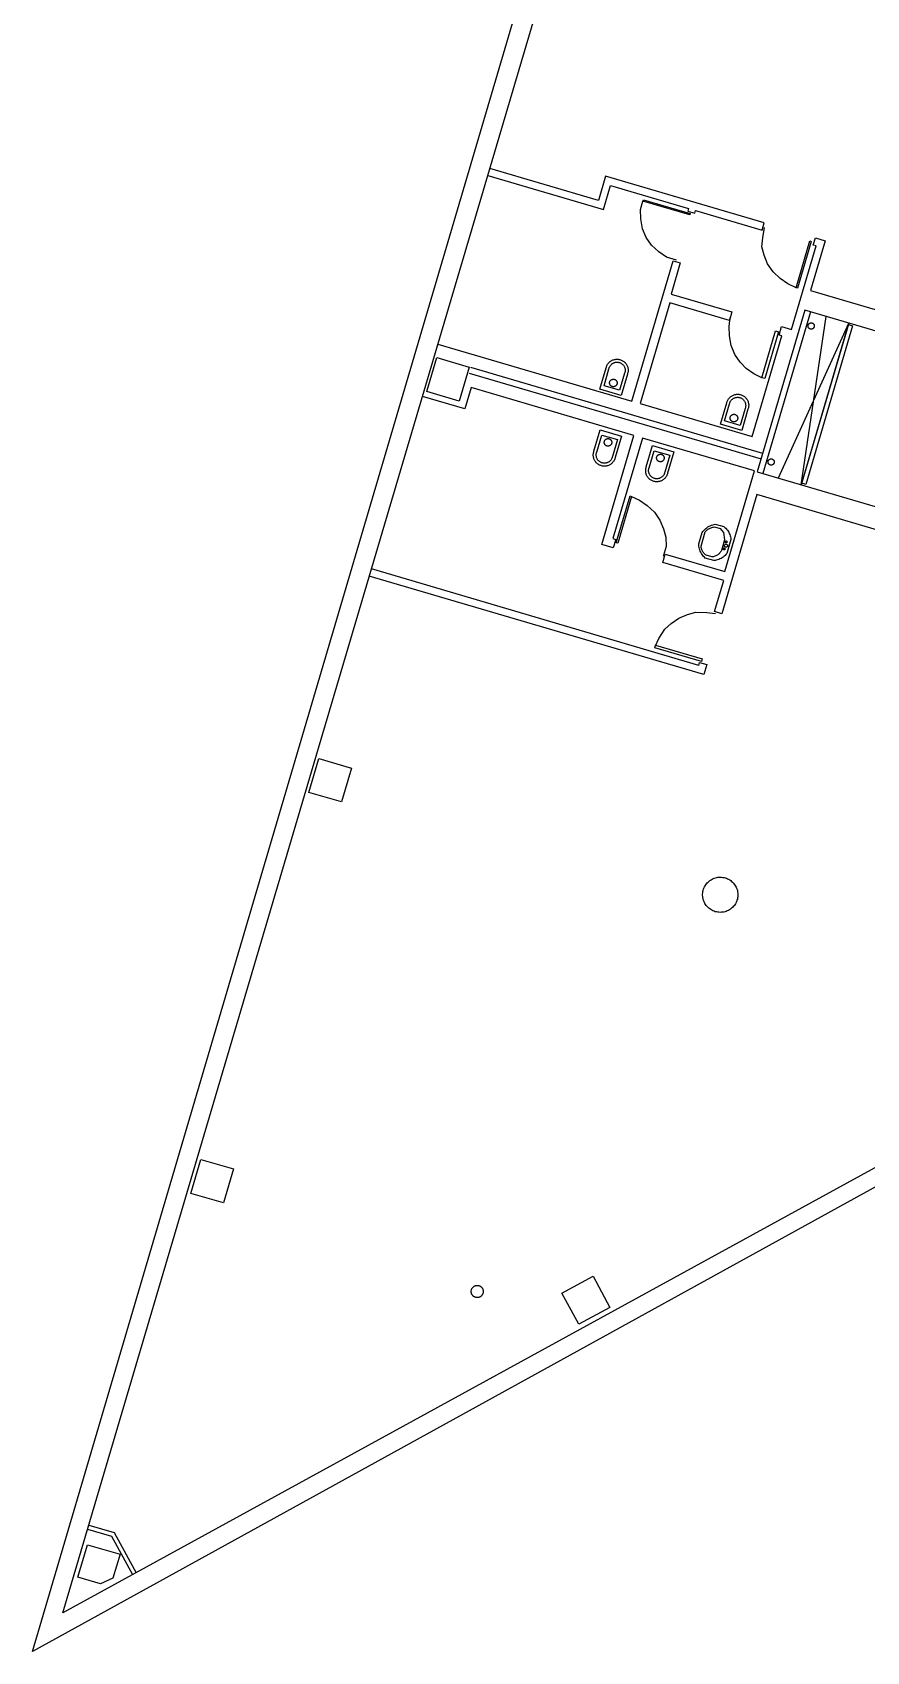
# Model space of a CAD drawing. Header units: inches. Extents: x 1826481.5 to 1826546.5, y 5114738.9 to 5114796.8.
# Drawn here: x 1826481.45 to 1826495.8, y 5114738.93 to 5114766.8 of the extents above; entities that cross this region are included whole.
import ezdxf

# ---------------------------------------------------------------- set-up
doc = ezdxf.new("R2010")
doc.units = ezdxf.units.IN
doc.header["$MEASUREMENT"] = 0

msp = doc.modelspace()

# ---------------------------------------------------------------- linework, layer by layer
for points in [[(1826546.539, 5114782.6), (1826529.806, 5114770.116), (1826509.785, 5114776.002), (1826502.255, 5114750.399), (1826481.452, 5114738.928), (1826498.491, 5114796.757), (1826546.539, 5114782.6)], [(1826497.039, 5114747.523), (1826496.899, 5114747.777), (1826481.975, 5114739.596), (1826498.713, 5114796.241), (1826545.851, 5114782.485), (1826534.431, 5114773.853), (1826534.569, 5114773.669)], [(1826489.285, 5114764.336), (1826491.277, 5114763.75)], [(1826491.191, 5114763.908), (1826489.321, 5114764.457)], [(1826491.313, 5114764.322), (1826491.191, 5114763.908)], [(1826494.044, 5114763.519), (1826491.313, 5114764.322)], [(1826491.277, 5114763.75), (1826491.399, 5114764.164)], [(1826491.399, 5114764.164), (1826492.74, 5114763.77)], [(1826492.531, 5114762.878), (1826492.36, 5114762.928), (1826492.228, 5114763.02), (1826492.103, 5114763.136), (1826492.01, 5114763.269), (1826491.948, 5114763.42), (1826491.918, 5114763.588), (1826491.912, 5114763.748), (1826491.955, 5114763.895)], [(1826492.767, 5114763.682), (1826492.76, 5114763.658), (1826491.955, 5114763.895), (1826491.963, 5114763.919), (1826492.767, 5114763.682), (1826492.767, 5114763.682)], [(1826492.74, 5114763.77), (1826492.726, 5114763.721)], [(1826492.726, 5114763.721), (1826492.848, 5114763.685)], [(1826492.848, 5114763.685), (1826492.862, 5114763.734)], [(1826492.862, 5114763.734), (1826494.008, 5114763.397)], [(1826494.008, 5114763.397), (1826494.044, 5114763.519)], [(1826494.59, 5114762.404), (1826494.451, 5114762.472), (1826494.319, 5114762.564), (1826494.194, 5114762.68), (1826494.101, 5114762.813), (1826494.04, 5114762.964), (1826494.002, 5114763.107), (1826494.021, 5114763.261), (1826494.047, 5114763.439)], [(1826494.851, 5114763.202), (1826494.615, 5114762.397), (1826494.59, 5114762.404), (1826494.827, 5114763.209), (1826494.851, 5114763.202), (1826494.851, 5114763.202)], [(1826495.092, 5114763.211), (1826494.841, 5114762.357)], [(1826494.886, 5114763.139), (1826494.922, 5114763.261)], [(1826494.922, 5114763.261), (1826495.092, 5114763.211)], [(1826494.511, 5114761.686), (1826494.935, 5114763.125)], [(1826494.935, 5114763.125), (1826494.886, 5114763.139)], [(1826491.765, 5114760.454), (1826492.475, 5114762.868)], [(1826492.597, 5114762.832), (1826492.439, 5114762.295)], [(1826492.475, 5114762.868), (1826492.597, 5114762.832)], [(1826492.42, 5114762.142), (1826491.911, 5114760.411)], [(1826493.444, 5114761.841), (1826492.42, 5114762.142)], [(1826492.439, 5114762.295), (1826493.487, 5114761.987)], [(1826494.841, 5114762.357), (1826502.351, 5114760.149)], [(1826494.002, 5114760.855), (1826493.863, 5114760.923), (1826493.731, 5114761.015), (1826493.631, 5114761.124), (1826493.538, 5114761.257), (1826493.476, 5114761.408), (1826493.446, 5114761.575), (1826493.44, 5114761.736), (1826493.459, 5114761.89)], [(1826493.487, 5114761.987), (1826493.444, 5114761.841)], [(1826494.741, 5114762.016), (1826493.923, 5114759.236)], [(1826494.838, 5114761.987), (1826494.021, 5114759.207)], [(1826494.679, 5114759.014), (1826495.107, 5114761.908)], [(1826494.838, 5114761.987), (1826494.741, 5114762.016)], [(1826503.3, 5114759.499), (1826494.838, 5114761.987)], [(1826493.837, 5114759.844), (1826494.347, 5114761.575)], [(1826494.288, 5114761.646), (1826494.051, 5114760.841), (1826494.002, 5114760.855), (1826494.239, 5114761.66), (1826494.288, 5114761.646), (1826494.288, 5114761.646)], [(1826494.289, 5114759.129), (1826495.497, 5114761.793)], [(1826494.298, 5114761.59), (1826494.341, 5114761.736)], [(1826494.347, 5114761.575), (1826494.298, 5114761.59)], [(1826494.341, 5114761.736), (1826494.511, 5114761.686)], [(1826495.497, 5114761.793), (1826494.679, 5114759.014)], [(1826494.687, 5114759.038), (1826495.49, 5114761.769)], [(1826495.563, 5114761.748), (1826494.76, 5114759.017)], [(1826494.835, 5114761.693), (1826494.831, 5114761.695), (1826494.828, 5114761.696), (1826494.824, 5114761.698), (1826494.821, 5114761.7), (1826494.818, 5114761.702), (1826494.815, 5114761.704), (1826494.812, 5114761.707), (1826494.81, 5114761.709), (1826494.807, 5114761.712), (1826494.805, 5114761.715), (1826494.803, 5114761.719), (1826494.801, 5114761.722), (1826494.8, 5114761.725), (1826494.799, 5114761.729), (1826494.798, 5114761.733), (1826494.797, 5114761.736), (1826494.796, 5114761.74), (1826494.796, 5114761.744), (1826494.796, 5114761.747), (1826494.796, 5114761.751), (1826494.797, 5114761.755), (1826494.798, 5114761.759), (1826494.799, 5114761.762), (1826494.8, 5114761.766), (1826494.802, 5114761.769), (1826494.804, 5114761.773), (1826494.806, 5114761.776), (1826494.808, 5114761.779), (1826494.81, 5114761.782), (1826494.813, 5114761.784), (1826494.816, 5114761.787), (1826494.819, 5114761.789), (1826494.822, 5114761.791), (1826494.825, 5114761.793), (1826494.828, 5114761.795), (1826494.832, 5114761.796), (1826494.836, 5114761.797), (1826494.839, 5114761.798), (1826494.843, 5114761.799), (1826494.847, 5114761.799), (1826494.85, 5114761.799), (1826494.854, 5114761.799), (1826494.858, 5114761.799), (1826494.862, 5114761.798), (1826494.865, 5114761.797), (1826494.869, 5114761.796), (1826494.872, 5114761.794), (1826494.876, 5114761.793), (1826494.879, 5114761.791), (1826494.882, 5114761.789), (1826494.885, 5114761.786), (1826494.888, 5114761.784), (1826494.89, 5114761.781), (1826494.893, 5114761.778), (1826494.895, 5114761.775), (1826494.897, 5114761.772), (1826494.899, 5114761.769), (1826494.9, 5114761.765), (1826494.902, 5114761.762), (1826494.903, 5114761.758), (1826494.903, 5114761.754), (1826494.904, 5114761.751), (1826494.904, 5114761.747), (1826494.904, 5114761.743), (1826494.904, 5114761.739), (1826494.903, 5114761.736), (1826494.902, 5114761.732), (1826494.901, 5114761.728), (1826494.9, 5114761.725), (1826494.898, 5114761.721), (1826494.897, 5114761.718), (1826494.895, 5114761.715), (1826494.892, 5114761.712), (1826494.89, 5114761.709), (1826494.887, 5114761.706), (1826494.885, 5114761.704), (1826494.882, 5114761.701), (1826494.878, 5114761.699), (1826494.875, 5114761.697), (1826494.872, 5114761.696), (1826494.868, 5114761.694), (1826494.865, 5114761.693), (1826494.861, 5114761.692), (1826494.857, 5114761.692), (1826494.854, 5114761.691), (1826494.85, 5114761.691), (1826494.846, 5114761.691), (1826494.842, 5114761.692), (1826494.839, 5114761.693), (1826494.835, 5114761.693)], [(1826495.49, 5114761.769), (1826495.563, 5114761.748)], [(1826488.428, 5114761.435), (1826491.765, 5114760.454)], [(1826488.969, 5114761.037), (1826488.797, 5114760.452), (1826488.236, 5114760.617), (1826488.408, 5114761.202), (1826488.969, 5114761.037)], [(1826494.017, 5114759.553), (1826488.994, 5114761.03)], [(1826491.216, 5114760.659), (1826491.323, 5114761.024), (1826491.323, 5114761.024), (1826491.327, 5114761.037), (1826491.331, 5114761.05), (1826491.336, 5114761.062), (1826491.342, 5114761.074), (1826491.349, 5114761.086), (1826491.356, 5114761.097), (1826491.365, 5114761.107), (1826491.374, 5114761.117), (1826491.383, 5114761.126), (1826491.393, 5114761.134), (1826491.404, 5114761.142), (1826491.416, 5114761.149), (1826491.427, 5114761.155), (1826491.44, 5114761.161), (1826491.452, 5114761.165), (1826491.465, 5114761.169), (1826491.478, 5114761.171), (1826491.491, 5114761.173), (1826491.505, 5114761.174), (1826491.518, 5114761.174), (1826491.531, 5114761.173), (1826491.544, 5114761.171), (1826491.557, 5114761.168), (1826491.57, 5114761.164), (1826491.582, 5114761.159), (1826491.595, 5114761.154), (1826491.606, 5114761.148), (1826491.618, 5114761.141), (1826491.628, 5114761.133), (1826491.638, 5114761.124), (1826491.648, 5114761.115), (1826491.657, 5114761.105), (1826491.665, 5114761.094), (1826491.672, 5114761.083), (1826491.679, 5114761.072), (1826491.685, 5114761.06), (1826491.69, 5114761.047), (1826491.694, 5114761.035), (1826491.697, 5114761.022), (1826491.699, 5114761.009), (1826491.7, 5114760.995), (1826491.701, 5114760.982), (1826491.7, 5114760.969), (1826491.699, 5114760.956), (1826491.696, 5114760.942), (1826491.693, 5114760.93), (1826491.689, 5114760.917), (1826491.581, 5114760.551), (1826491.216, 5114760.659)], [(1826491.554, 5114760.639), (1826491.286, 5114760.717), (1826491.372, 5114761.01), (1826491.372, 5114761.01), (1826491.374, 5114761.02), (1826491.377, 5114761.029), (1826491.381, 5114761.038), (1826491.385, 5114761.047), (1826491.39, 5114761.055), (1826491.395, 5114761.063), (1826491.401, 5114761.071), (1826491.407, 5114761.078), (1826491.414, 5114761.085), (1826491.421, 5114761.091), (1826491.429, 5114761.097), (1826491.437, 5114761.102), (1826491.446, 5114761.107), (1826491.454, 5114761.111), (1826491.463, 5114761.115), (1826491.473, 5114761.118), (1826491.482, 5114761.12), (1826491.492, 5114761.121), (1826491.501, 5114761.122), (1826491.511, 5114761.123), (1826491.521, 5114761.122), (1826491.53, 5114761.121), (1826491.54, 5114761.119), (1826491.549, 5114761.117), (1826491.558, 5114761.114), (1826491.567, 5114761.11), (1826491.576, 5114761.106), (1826491.584, 5114761.101), (1826491.592, 5114761.096), (1826491.6, 5114761.09), (1826491.607, 5114761.083), (1826491.614, 5114761.076), (1826491.62, 5114761.069), (1826491.626, 5114761.061), (1826491.631, 5114761.053), (1826491.636, 5114761.044), (1826491.64, 5114761.035), (1826491.643, 5114761.026), (1826491.646, 5114761.017), (1826491.648, 5114761.007), (1826491.649, 5114760.998), (1826491.65, 5114760.988), (1826491.65, 5114760.978), (1826491.649, 5114760.969), (1826491.648, 5114760.959), (1826491.646, 5114760.95), (1826491.644, 5114760.94), (1826491.64, 5114760.931), (1826491.554, 5114760.639)], [(1826488.965, 5114760.933), (1826493.988, 5114759.456)], [(1826491.429, 5114760.702), (1826491.425, 5114760.703), (1826491.42, 5114760.705), (1826491.416, 5114760.707), (1826491.412, 5114760.709), (1826491.409, 5114760.712), (1826491.405, 5114760.715), (1826491.402, 5114760.718), (1826491.399, 5114760.721), (1826491.396, 5114760.725), (1826491.393, 5114760.728), (1826491.391, 5114760.732), (1826491.389, 5114760.736), (1826491.387, 5114760.74), (1826491.385, 5114760.745), (1826491.384, 5114760.749), (1826491.383, 5114760.754), (1826491.382, 5114760.758), (1826491.382, 5114760.763), (1826491.382, 5114760.767), (1826491.383, 5114760.772), (1826491.383, 5114760.776), (1826491.384, 5114760.781), (1826491.385, 5114760.785), (1826491.387, 5114760.789), (1826491.389, 5114760.793), (1826491.391, 5114760.797), (1826491.394, 5114760.801), (1826491.396, 5114760.805), (1826491.399, 5114760.808), (1826491.402, 5114760.812), (1826491.406, 5114760.815), (1826491.409, 5114760.817), (1826491.413, 5114760.82), (1826491.417, 5114760.822), (1826491.421, 5114760.824), (1826491.425, 5114760.826), (1826491.43, 5114760.827), (1826491.434, 5114760.828), (1826491.439, 5114760.829), (1826491.443, 5114760.829), (1826491.448, 5114760.83), (1826491.452, 5114760.829), (1826491.457, 5114760.829), (1826491.461, 5114760.828), (1826491.466, 5114760.827), (1826491.47, 5114760.825), (1826491.474, 5114760.824), (1826491.478, 5114760.822), (1826491.482, 5114760.819), (1826491.486, 5114760.817), (1826491.489, 5114760.814), (1826491.493, 5114760.811), (1826491.496, 5114760.808), (1826491.499, 5114760.804), (1826491.501, 5114760.8), (1826491.504, 5114760.797), (1826491.506, 5114760.793), (1826491.508, 5114760.788), (1826491.509, 5114760.784), (1826491.511, 5114760.78), (1826491.511, 5114760.775), (1826491.512, 5114760.771), (1826491.512, 5114760.766), (1826491.512, 5114760.762), (1826491.512, 5114760.757), (1826491.511, 5114760.753), (1826491.51, 5114760.748), (1826491.509, 5114760.744), (1826491.507, 5114760.74), (1826491.506, 5114760.735), (1826491.503, 5114760.732), (1826491.501, 5114760.728), (1826491.498, 5114760.724), (1826491.495, 5114760.721), (1826491.492, 5114760.717), (1826491.489, 5114760.714), (1826491.485, 5114760.712), (1826491.481, 5114760.709), (1826491.477, 5114760.707), (1826491.473, 5114760.705), (1826491.469, 5114760.703), (1826491.465, 5114760.702), (1826491.46, 5114760.701), (1826491.456, 5114760.7), (1826491.451, 5114760.699), (1826491.447, 5114760.699), (1826491.442, 5114760.7), (1826491.438, 5114760.7), (1826491.433, 5114760.701), (1826491.429, 5114760.702)], [(1826488.89, 5114760.319), (1826488.162, 5114760.533)], [(1826488.998, 5114760.685), (1826488.89, 5114760.319)], [(1826491.802, 5114759.86), (1826488.998, 5114760.685)], [(1826493.29, 5114760.055), (1826493.398, 5114760.42), (1826493.398, 5114760.42), (1826493.401, 5114760.433), (1826493.405, 5114760.446), (1826493.41, 5114760.458), (1826493.416, 5114760.47), (1826493.423, 5114760.482), (1826493.43, 5114760.493), (1826493.439, 5114760.503), (1826493.448, 5114760.513), (1826493.457, 5114760.522), (1826493.468, 5114760.53), (1826493.478, 5114760.538), (1826493.49, 5114760.545), (1826493.502, 5114760.551), (1826493.514, 5114760.557), (1826493.526, 5114760.561), (1826493.539, 5114760.565), (1826493.552, 5114760.567), (1826493.565, 5114760.569), (1826493.579, 5114760.57), (1826493.592, 5114760.57), (1826493.605, 5114760.569), (1826493.618, 5114760.567), (1826493.631, 5114760.564), (1826493.644, 5114760.56), (1826493.657, 5114760.555), (1826493.669, 5114760.55), (1826493.681, 5114760.544), (1826493.692, 5114760.537), (1826493.702, 5114760.529), (1826493.713, 5114760.52), (1826493.722, 5114760.511), (1826493.731, 5114760.501), (1826493.739, 5114760.49), (1826493.747, 5114760.479), (1826493.753, 5114760.468), (1826493.759, 5114760.456), (1826493.764, 5114760.443), (1826493.768, 5114760.431), (1826493.771, 5114760.418), (1826493.773, 5114760.405), (1826493.775, 5114760.391), (1826493.775, 5114760.378), (1826493.774, 5114760.365), (1826493.773, 5114760.351), (1826493.771, 5114760.338), (1826493.767, 5114760.325), (1826493.763, 5114760.313), (1826493.656, 5114759.947), (1826493.29, 5114760.055)], [(1826493.628, 5114760.035), (1826493.36, 5114760.113), (1826493.446, 5114760.406), (1826493.446, 5114760.406), (1826493.449, 5114760.416), (1826493.451, 5114760.425), (1826493.455, 5114760.434), (1826493.459, 5114760.443), (1826493.464, 5114760.451), (1826493.469, 5114760.459), (1826493.475, 5114760.467), (1826493.481, 5114760.474), (1826493.488, 5114760.481), (1826493.495, 5114760.487), (1826493.503, 5114760.493), (1826493.511, 5114760.498), (1826493.52, 5114760.503), (1826493.529, 5114760.507), (1826493.538, 5114760.511), (1826493.547, 5114760.514), (1826493.556, 5114760.516), (1826493.566, 5114760.517), (1826493.576, 5114760.518), (1826493.585, 5114760.519), (1826493.595, 5114760.518), (1826493.605, 5114760.517), (1826493.614, 5114760.515), (1826493.623, 5114760.513), (1826493.633, 5114760.51), (1826493.642, 5114760.506), (1826493.65, 5114760.502), (1826493.659, 5114760.497), (1826493.667, 5114760.492), (1826493.674, 5114760.486), (1826493.681, 5114760.479), (1826493.688, 5114760.472), (1826493.694, 5114760.465), (1826493.7, 5114760.457), (1826493.705, 5114760.449), (1826493.71, 5114760.44), (1826493.714, 5114760.431), (1826493.717, 5114760.422), (1826493.72, 5114760.413), (1826493.722, 5114760.403), (1826493.723, 5114760.394), (1826493.724, 5114760.384), (1826493.724, 5114760.374), (1826493.723, 5114760.365), (1826493.722, 5114760.355), (1826493.72, 5114760.346), (1826493.718, 5114760.336), (1826493.715, 5114760.327), (1826493.628, 5114760.035)], [(1826491.911, 5114760.411), (1826493.837, 5114759.844)], [(1826493.503, 5114760.098), (1826493.499, 5114760.099), (1826493.495, 5114760.101), (1826493.491, 5114760.103), (1826493.487, 5114760.105), (1826493.483, 5114760.108), (1826493.479, 5114760.111), (1826493.476, 5114760.114), (1826493.473, 5114760.117), (1826493.47, 5114760.121), (1826493.467, 5114760.124), (1826493.465, 5114760.128), (1826493.463, 5114760.132), (1826493.461, 5114760.136), (1826493.459, 5114760.141), (1826493.458, 5114760.145), (1826493.457, 5114760.15), (1826493.457, 5114760.154), (1826493.456, 5114760.159), (1826493.456, 5114760.163), (1826493.457, 5114760.168), (1826493.457, 5114760.172), (1826493.458, 5114760.177), (1826493.46, 5114760.181), (1826493.461, 5114760.185), (1826493.463, 5114760.189), (1826493.465, 5114760.193), (1826493.468, 5114760.197), (1826493.47, 5114760.201), (1826493.473, 5114760.204), (1826493.477, 5114760.208), (1826493.48, 5114760.211), (1826493.484, 5114760.213), (1826493.487, 5114760.216), (1826493.491, 5114760.218), (1826493.495, 5114760.22), (1826493.5, 5114760.222), (1826493.504, 5114760.223), (1826493.508, 5114760.224), (1826493.513, 5114760.225), (1826493.517, 5114760.225), (1826493.522, 5114760.225), (1826493.526, 5114760.225), (1826493.531, 5114760.225), (1826493.535, 5114760.224), (1826493.54, 5114760.223), (1826493.544, 5114760.221), (1826493.548, 5114760.22), (1826493.552, 5114760.218), (1826493.556, 5114760.215), (1826493.56, 5114760.213), (1826493.564, 5114760.21), (1826493.567, 5114760.207), (1826493.57, 5114760.204), (1826493.573, 5114760.2), (1826493.576, 5114760.196), (1826493.578, 5114760.193), (1826493.58, 5114760.189), (1826493.582, 5114760.184), (1826493.583, 5114760.18), (1826493.585, 5114760.176), (1826493.586, 5114760.171), (1826493.586, 5114760.167), (1826493.587, 5114760.162), (1826493.586, 5114760.158), (1826493.586, 5114760.153), (1826493.585, 5114760.149), (1826493.585, 5114760.144), (1826493.583, 5114760.14), (1826493.582, 5114760.136), (1826493.58, 5114760.131), (1826493.578, 5114760.127), (1826493.575, 5114760.124), (1826493.572, 5114760.12), (1826493.57, 5114760.117), (1826493.566, 5114760.113), (1826493.563, 5114760.11), (1826493.559, 5114760.108), (1826493.556, 5114760.105), (1826493.552, 5114760.103), (1826493.548, 5114760.101), (1826493.543, 5114760.099), (1826493.539, 5114760.098), (1826493.535, 5114760.097), (1826493.53, 5114760.096), (1826493.526, 5114760.095), (1826493.521, 5114760.095), (1826493.516, 5114760.096), (1826493.512, 5114760.096), (1826493.507, 5114760.097), (1826493.503, 5114760.098)], [(1826491.586, 5114759.847), (1826491.479, 5114759.482), (1826491.479, 5114759.482), (1826491.476, 5114759.469), (1826491.471, 5114759.456), (1826491.466, 5114759.444), (1826491.46, 5114759.432), (1826491.454, 5114759.421), (1826491.446, 5114759.41), (1826491.438, 5114759.399), (1826491.429, 5114759.389), (1826491.419, 5114759.38), (1826491.409, 5114759.372), (1826491.398, 5114759.364), (1826491.387, 5114759.357), (1826491.375, 5114759.351), (1826491.363, 5114759.346), (1826491.35, 5114759.341), (1826491.337, 5114759.338), (1826491.324, 5114759.335), (1826491.311, 5114759.333), (1826491.298, 5114759.332), (1826491.284, 5114759.332), (1826491.271, 5114759.333), (1826491.258, 5114759.335), (1826491.245, 5114759.338), (1826491.232, 5114759.342), (1826491.22, 5114759.347), (1826491.208, 5114759.352), (1826491.196, 5114759.358), (1826491.185, 5114759.366), (1826491.174, 5114759.373), (1826491.164, 5114759.382), (1826491.154, 5114759.391), (1826491.145, 5114759.401), (1826491.137, 5114759.412), (1826491.13, 5114759.423), (1826491.123, 5114759.434), (1826491.118, 5114759.446), (1826491.113, 5114759.459), (1826491.109, 5114759.471), (1826491.105, 5114759.484), (1826491.103, 5114759.498), (1826491.102, 5114759.511), (1826491.101, 5114759.524), (1826491.102, 5114759.537), (1826491.103, 5114759.551), (1826491.106, 5114759.564), (1826491.109, 5114759.577), (1826491.113, 5114759.589), (1826491.221, 5114759.955), (1826491.586, 5114759.847)], [(1826491.248, 5114759.868), (1826491.516, 5114759.789), (1826491.43, 5114759.496), (1826491.43, 5114759.496), (1826491.428, 5114759.487), (1826491.425, 5114759.477), (1826491.422, 5114759.468), (1826491.417, 5114759.46), (1826491.413, 5114759.451), (1826491.407, 5114759.443), (1826491.401, 5114759.435), (1826491.395, 5114759.428), (1826491.388, 5114759.421), (1826491.381, 5114759.415), (1826491.373, 5114759.409), (1826491.365, 5114759.404), (1826491.357, 5114759.399), (1826491.348, 5114759.395), (1826491.339, 5114759.391), (1826491.33, 5114759.388), (1826491.32, 5114759.386), (1826491.311, 5114759.385), (1826491.301, 5114759.384), (1826491.291, 5114759.383), (1826491.282, 5114759.384), (1826491.272, 5114759.385), (1826491.262, 5114759.387), (1826491.253, 5114759.389), (1826491.244, 5114759.392), (1826491.235, 5114759.396), (1826491.226, 5114759.4), (1826491.218, 5114759.405), (1826491.21, 5114759.411), (1826491.202, 5114759.417), (1826491.195, 5114759.423), (1826491.188, 5114759.43), (1826491.182, 5114759.437), (1826491.176, 5114759.445), (1826491.171, 5114759.453), (1826491.167, 5114759.462), (1826491.163, 5114759.471), (1826491.159, 5114759.48), (1826491.157, 5114759.489), (1826491.155, 5114759.499), (1826491.153, 5114759.508), (1826491.152, 5114759.518), (1826491.152, 5114759.528), (1826491.153, 5114759.537), (1826491.154, 5114759.547), (1826491.156, 5114759.556), (1826491.159, 5114759.566), (1826491.162, 5114759.575), (1826491.248, 5114759.868)], [(1826491.25, 5114757.982), (1826491.802, 5114759.86)], [(1826491.337, 5114759.679), (1826491.332, 5114759.681), (1826491.328, 5114759.682), (1826491.324, 5114759.684), (1826491.32, 5114759.687), (1826491.316, 5114759.689), (1826491.313, 5114759.692), (1826491.309, 5114759.695), (1826491.306, 5114759.698), (1826491.303, 5114759.702), (1826491.301, 5114759.706), (1826491.298, 5114759.71), (1826491.296, 5114759.714), (1826491.294, 5114759.718), (1826491.293, 5114759.722), (1826491.292, 5114759.726), (1826491.291, 5114759.731), (1826491.29, 5114759.735), (1826491.29, 5114759.74), (1826491.29, 5114759.744), (1826491.29, 5114759.749), (1826491.291, 5114759.753), (1826491.292, 5114759.758), (1826491.293, 5114759.762), (1826491.295, 5114759.766), (1826491.297, 5114759.771), (1826491.299, 5114759.775), (1826491.301, 5114759.778), (1826491.304, 5114759.782), (1826491.307, 5114759.786), (1826491.31, 5114759.789), (1826491.313, 5114759.792), (1826491.317, 5114759.795), (1826491.321, 5114759.797), (1826491.325, 5114759.799), (1826491.329, 5114759.801), (1826491.333, 5114759.803), (1826491.337, 5114759.804), (1826491.342, 5114759.805), (1826491.346, 5114759.806), (1826491.351, 5114759.807), (1826491.355, 5114759.807), (1826491.36, 5114759.807), (1826491.364, 5114759.806), (1826491.369, 5114759.805), (1826491.373, 5114759.804), (1826491.378, 5114759.803), (1826491.382, 5114759.801), (1826491.386, 5114759.799), (1826491.39, 5114759.797), (1826491.394, 5114759.794), (1826491.397, 5114759.791), (1826491.401, 5114759.788), (1826491.404, 5114759.785), (1826491.407, 5114759.781), (1826491.409, 5114759.778), (1826491.412, 5114759.774), (1826491.414, 5114759.77), (1826491.415, 5114759.766), (1826491.417, 5114759.761), (1826491.418, 5114759.757), (1826491.419, 5114759.753), (1826491.42, 5114759.748), (1826491.42, 5114759.744), (1826491.42, 5114759.739), (1826491.42, 5114759.734), (1826491.419, 5114759.73), (1826491.418, 5114759.726), (1826491.417, 5114759.721), (1826491.415, 5114759.717), (1826491.413, 5114759.713), (1826491.411, 5114759.709), (1826491.409, 5114759.705), (1826491.406, 5114759.701), (1826491.403, 5114759.698), (1826491.4, 5114759.695), (1826491.396, 5114759.692), (1826491.393, 5114759.689), (1826491.389, 5114759.686), (1826491.385, 5114759.684), (1826491.381, 5114759.682), (1826491.377, 5114759.68), (1826491.372, 5114759.679), (1826491.368, 5114759.678), (1826491.364, 5114759.677), (1826491.359, 5114759.677), (1826491.355, 5114759.677), (1826491.35, 5114759.677), (1826491.345, 5114759.677), (1826491.341, 5114759.678), (1826491.337, 5114759.679)], [(1826491.948, 5114759.817), (1826491.439, 5114758.086)], [(1826493.875, 5114759.25), (1826491.948, 5114759.817)], [(1826492.488, 5114759.579), (1826492.38, 5114759.213), (1826492.38, 5114759.213), (1826492.377, 5114759.2), (1826492.373, 5114759.188), (1826492.367, 5114759.175), (1826492.362, 5114759.163), (1826492.355, 5114759.152), (1826492.347, 5114759.141), (1826492.339, 5114759.131), (1826492.33, 5114759.121), (1826492.32, 5114759.112), (1826492.31, 5114759.103), (1826492.299, 5114759.095), (1826492.288, 5114759.088), (1826492.276, 5114759.082), (1826492.264, 5114759.077), (1826492.251, 5114759.073), (1826492.238, 5114759.069), (1826492.225, 5114759.066), (1826492.212, 5114759.065), (1826492.199, 5114759.064), (1826492.186, 5114759.064), (1826492.172, 5114759.065), (1826492.159, 5114759.067), (1826492.146, 5114759.07), (1826492.133, 5114759.073), (1826492.121, 5114759.078), (1826492.109, 5114759.084), (1826492.097, 5114759.09), (1826492.086, 5114759.097), (1826492.075, 5114759.105), (1826492.065, 5114759.113), (1826492.055, 5114759.123), (1826492.047, 5114759.133), (1826492.039, 5114759.143), (1826492.031, 5114759.154), (1826492.025, 5114759.166), (1826492.019, 5114759.178), (1826492.014, 5114759.19), (1826492.01, 5114759.203), (1826492.007, 5114759.216), (1826492.004, 5114759.229), (1826492.003, 5114759.242), (1826492.003, 5114759.255), (1826492.003, 5114759.269), (1826492.005, 5114759.282), (1826492.007, 5114759.295), (1826492.01, 5114759.308), (1826492.014, 5114759.321), (1826492.122, 5114759.686), (1826492.488, 5114759.579)], [(1826492.149, 5114759.599), (1826492.417, 5114759.52), (1826492.331, 5114759.227), (1826492.331, 5114759.227), (1826492.329, 5114759.218), (1826492.326, 5114759.209), (1826492.323, 5114759.2), (1826492.319, 5114759.191), (1826492.314, 5114759.183), (1826492.309, 5114759.174), (1826492.303, 5114759.167), (1826492.296, 5114759.159), (1826492.289, 5114759.153), (1826492.282, 5114759.146), (1826492.274, 5114759.14), (1826492.266, 5114759.135), (1826492.258, 5114759.13), (1826492.249, 5114759.126), (1826492.24, 5114759.123), (1826492.231, 5114759.12), (1826492.221, 5114759.118), (1826492.212, 5114759.116), (1826492.202, 5114759.115), (1826492.192, 5114759.115), (1826492.183, 5114759.115), (1826492.173, 5114759.116), (1826492.164, 5114759.118), (1826492.154, 5114759.121), (1826492.145, 5114759.124), (1826492.136, 5114759.127), (1826492.127, 5114759.132), (1826492.119, 5114759.136), (1826492.111, 5114759.142), (1826492.103, 5114759.148), (1826492.096, 5114759.154), (1826492.089, 5114759.161), (1826492.083, 5114759.169), (1826492.078, 5114759.177), (1826492.072, 5114759.185), (1826492.068, 5114759.193), (1826492.064, 5114759.202), (1826492.061, 5114759.211), (1826492.058, 5114759.221), (1826492.056, 5114759.23), (1826492.054, 5114759.24), (1826492.054, 5114759.249), (1826492.054, 5114759.259), (1826492.054, 5114759.269), (1826492.055, 5114759.278), (1826492.057, 5114759.288), (1826492.06, 5114759.297), (1826492.063, 5114759.306), (1826492.149, 5114759.599)], [(1826492.238, 5114759.411), (1826492.234, 5114759.412), (1826492.229, 5114759.414), (1826492.225, 5114759.416), (1826492.221, 5114759.418), (1826492.218, 5114759.421), (1826492.214, 5114759.424), (1826492.211, 5114759.427), (1826492.208, 5114759.43), (1826492.205, 5114759.433), (1826492.202, 5114759.437), (1826492.2, 5114759.441), (1826492.198, 5114759.445), (1826492.196, 5114759.449), (1826492.194, 5114759.453), (1826492.193, 5114759.458), (1826492.192, 5114759.462), (1826492.191, 5114759.467), (1826492.191, 5114759.471), (1826492.191, 5114759.476), (1826492.192, 5114759.48), (1826492.192, 5114759.485), (1826492.193, 5114759.489), (1826492.194, 5114759.494), (1826492.196, 5114759.498), (1826492.198, 5114759.502), (1826492.2, 5114759.506), (1826492.202, 5114759.51), (1826492.205, 5114759.514), (1826492.208, 5114759.517), (1826492.211, 5114759.52), (1826492.215, 5114759.523), (1826492.218, 5114759.526), (1826492.222, 5114759.529), (1826492.226, 5114759.531), (1826492.23, 5114759.533), (1826492.234, 5114759.534), (1826492.239, 5114759.536), (1826492.243, 5114759.537), (1826492.248, 5114759.538), (1826492.252, 5114759.538), (1826492.257, 5114759.538), (1826492.261, 5114759.538), (1826492.266, 5114759.537), (1826492.27, 5114759.537), (1826492.275, 5114759.536), (1826492.279, 5114759.534), (1826492.283, 5114759.532), (1826492.287, 5114759.53), (1826492.291, 5114759.528), (1826492.295, 5114759.525), (1826492.298, 5114759.523), (1826492.302, 5114759.52), (1826492.305, 5114759.516), (1826492.308, 5114759.513), (1826492.31, 5114759.509), (1826492.313, 5114759.505), (1826492.315, 5114759.501), (1826492.317, 5114759.497), (1826492.318, 5114759.493), (1826492.319, 5114759.488), (1826492.32, 5114759.484), (1826492.321, 5114759.479), (1826492.321, 5114759.475), (1826492.321, 5114759.47), (1826492.321, 5114759.466), (1826492.32, 5114759.461), (1826492.319, 5114759.457), (1826492.318, 5114759.453), (1826492.316, 5114759.448), (1826492.315, 5114759.444), (1826492.312, 5114759.44), (1826492.31, 5114759.436), (1826492.307, 5114759.433), (1826492.304, 5114759.429), (1826492.301, 5114759.426), (1826492.298, 5114759.423), (1826492.294, 5114759.42), (1826492.29, 5114759.418), (1826492.286, 5114759.415), (1826492.282, 5114759.413), (1826492.278, 5114759.412), (1826492.274, 5114759.41), (1826492.269, 5114759.409), (1826492.265, 5114759.409), (1826492.26, 5114759.408), (1826492.256, 5114759.408), (1826492.251, 5114759.408), (1826492.247, 5114759.409), (1826492.242, 5114759.41), (1826492.238, 5114759.411)], [(1826494.146, 5114759.353), (1826494.143, 5114759.354), (1826494.139, 5114759.355), (1826494.136, 5114759.357), (1826494.133, 5114759.359), (1826494.13, 5114759.361), (1826494.127, 5114759.363), (1826494.124, 5114759.366), (1826494.121, 5114759.369), (1826494.119, 5114759.371), (1826494.117, 5114759.375), (1826494.115, 5114759.378), (1826494.113, 5114759.381), (1826494.112, 5114759.385), (1826494.11, 5114759.388), (1826494.109, 5114759.392), (1826494.108, 5114759.395), (1826494.108, 5114759.399), (1826494.108, 5114759.403), (1826494.108, 5114759.407), (1826494.108, 5114759.41), (1826494.109, 5114759.414), (1826494.109, 5114759.418), (1826494.11, 5114759.421), (1826494.112, 5114759.425), (1826494.113, 5114759.428), (1826494.115, 5114759.432), (1826494.117, 5114759.435), (1826494.119, 5114759.438), (1826494.122, 5114759.441), (1826494.124, 5114759.444), (1826494.127, 5114759.446), (1826494.13, 5114759.448), (1826494.133, 5114759.45), (1826494.137, 5114759.452), (1826494.14, 5114759.454), (1826494.144, 5114759.455), (1826494.147, 5114759.456), (1826494.151, 5114759.457), (1826494.155, 5114759.458), (1826494.158, 5114759.458), (1826494.162, 5114759.458), (1826494.166, 5114759.458), (1826494.17, 5114759.458), (1826494.173, 5114759.457), (1826494.177, 5114759.456), (1826494.181, 5114759.455), (1826494.184, 5114759.454), (1826494.187, 5114759.452), (1826494.191, 5114759.45), (1826494.194, 5114759.448), (1826494.197, 5114759.446), (1826494.199, 5114759.443), (1826494.202, 5114759.44), (1826494.204, 5114759.437), (1826494.207, 5114759.434), (1826494.209, 5114759.431), (1826494.21, 5114759.428), (1826494.212, 5114759.424), (1826494.213, 5114759.421), (1826494.214, 5114759.417), (1826494.215, 5114759.413), (1826494.215, 5114759.41), (1826494.216, 5114759.406), (1826494.216, 5114759.402), (1826494.215, 5114759.398), (1826494.215, 5114759.395), (1826494.214, 5114759.391), (1826494.213, 5114759.387), (1826494.212, 5114759.384), (1826494.21, 5114759.38), (1826494.208, 5114759.377), (1826494.206, 5114759.374), (1826494.204, 5114759.371), (1826494.202, 5114759.368), (1826494.199, 5114759.365), (1826494.196, 5114759.363), (1826494.193, 5114759.361), (1826494.19, 5114759.358), (1826494.187, 5114759.357), (1826494.183, 5114759.355), (1826494.18, 5114759.354), (1826494.176, 5114759.352), (1826494.173, 5114759.352), (1826494.169, 5114759.351), (1826494.165, 5114759.351), (1826494.161, 5114759.35), (1826494.158, 5114759.351), (1826494.154, 5114759.351), (1826494.15, 5114759.352), (1826494.146, 5114759.353)], [(1826493.366, 5114757.519), (1826493.875, 5114759.25)], [(1826493.923, 5114759.236), (1826494.021, 5114759.207)], [(1826494.021, 5114759.207), (1826501.36, 5114757.049)], [(1826494.76, 5114759.017), (1826494.687, 5114759.038)], [(1826491.759, 5114758.813), (1826491.522, 5114758.008), (1826491.498, 5114758.015), (1826491.735, 5114758.82), (1826491.759, 5114758.813), (1826491.759, 5114758.813)], [(1826491.759, 5114758.813), (1826491.898, 5114758.745), (1826492.03, 5114758.654), (1826492.155, 5114758.538), (1826492.248, 5114758.404), (1826492.31, 5114758.254), (1826492.347, 5114758.11), (1826492.353, 5114757.949), (1826492.303, 5114757.779)], [(1826493.913, 5114758.842), (1826493.311, 5114756.793)], [(1826503.834, 5114755.911), (1826493.913, 5114758.842)], [(1826493.397, 5114757.828), (1826493.383, 5114757.811), (1826493.368, 5114757.796), (1826493.352, 5114757.781), (1826493.335, 5114757.768), (1826493.317, 5114757.756), (1826493.299, 5114757.745), (1826493.279, 5114757.735), (1826493.26, 5114757.727), (1826493.239, 5114757.72), (1826493.218, 5114757.714), (1826493.197, 5114757.71), (1826493.176, 5114757.708), (1826493.176, 5114757.708), (1826493.029, 5114757.751), (1826493.029, 5114757.751), (1826493.013, 5114757.765), (1826492.999, 5114757.78), (1826492.985, 5114757.797), (1826492.972, 5114757.814), (1826492.961, 5114757.832), (1826492.95, 5114757.851), (1826492.941, 5114757.871), (1826492.934, 5114757.891), (1826492.927, 5114757.911), (1826492.922, 5114757.932), (1826492.919, 5114757.953), (1826492.917, 5114757.974), (1826492.916, 5114757.996), (1826492.973, 5114758.191), (1826492.973, 5114758.191), (1826492.987, 5114758.209), (1826493.002, 5114758.227), (1826493.019, 5114758.243), (1826493.036, 5114758.258), (1826493.054, 5114758.273), (1826493.073, 5114758.286), (1826493.093, 5114758.297), (1826493.114, 5114758.308), (1826493.135, 5114758.317), (1826493.157, 5114758.325), (1826493.179, 5114758.331), (1826493.201, 5114758.336), (1826493.348, 5114758.293), (1826493.348, 5114758.293), (1826493.364, 5114758.279), (1826493.38, 5114758.264), (1826493.394, 5114758.248), (1826493.408, 5114758.231), (1826493.42, 5114758.213), (1826493.431, 5114758.195), (1826493.441, 5114758.176), (1826493.449, 5114758.156), (1826493.456, 5114758.135), (1826493.462, 5114758.114), (1826493.466, 5114758.093), (1826493.468, 5114758.072), (1826493.397, 5114757.828)], [(1826493.36, 5114758.064), (1826493.306, 5114757.881), (1826493.306, 5114757.881), (1826493.3, 5114757.869), (1826493.292, 5114757.857), (1826493.284, 5114757.846), (1826493.275, 5114757.835), (1826493.265, 5114757.826), (1826493.255, 5114757.816), (1826493.244, 5114757.808), (1826493.233, 5114757.8), (1826493.221, 5114757.793), (1826493.208, 5114757.787), (1826493.195, 5114757.782), (1826493.182, 5114757.778), (1826493.169, 5114757.774), (1826493.155, 5114757.772), (1826493.141, 5114757.771), (1826493.044, 5114757.799), (1826493.044, 5114757.799), (1826493.033, 5114757.807), (1826493.023, 5114757.816), (1826493.013, 5114757.825), (1826493.004, 5114757.835), (1826492.996, 5114757.846), (1826492.989, 5114757.857), (1826492.982, 5114757.868), (1826492.976, 5114757.88), (1826492.971, 5114757.892), (1826492.967, 5114757.905), (1826492.963, 5114757.918), (1826492.96, 5114757.931), (1826492.959, 5114757.944), (1826492.958, 5114757.957), (1826493.029, 5114758.201), (1826493.029, 5114758.201), (1826493.039, 5114758.213), (1826493.05, 5114758.224), (1826493.062, 5114758.234), (1826493.074, 5114758.243), (1826493.086, 5114758.252), (1826493.1, 5114758.26), (1826493.113, 5114758.267), (1826493.127, 5114758.273), (1826493.142, 5114758.278), (1826493.157, 5114758.282), (1826493.172, 5114758.285), (1826493.187, 5114758.287), (1826493.285, 5114758.258), (1826493.343, 5114758.188), (1826493.36, 5114758.064)], [(1826491.445, 5114757.925), (1826491.25, 5114757.982)], [(1826491.439, 5114758.086), (1826491.488, 5114758.071)], [(1826491.488, 5114758.071), (1826491.445, 5114757.925)], [(1826493.346, 5114757.892), (1826493.345, 5114757.892), (1826493.344, 5114757.892), (1826493.343, 5114757.893), (1826493.342, 5114757.894), (1826493.341, 5114757.894), (1826493.34, 5114757.895), (1826493.339, 5114757.896), (1826493.338, 5114757.896), (1826493.338, 5114757.897), (1826493.337, 5114757.898), (1826493.336, 5114757.899), (1826493.336, 5114757.9), (1826493.335, 5114757.901), (1826493.335, 5114757.902), (1826493.335, 5114757.903), (1826493.334, 5114757.905), (1826493.334, 5114757.906), (1826493.334, 5114757.907), (1826493.334, 5114757.908), (1826493.334, 5114757.909), (1826493.334, 5114757.91), (1826493.335, 5114757.911), (1826493.335, 5114757.912), (1826493.335, 5114757.914), (1826493.336, 5114757.915), (1826493.336, 5114757.916), (1826493.337, 5114757.917), (1826493.338, 5114757.917), (1826493.338, 5114757.918), (1826493.339, 5114757.919), (1826493.34, 5114757.92), (1826493.341, 5114757.921), (1826493.342, 5114757.921), (1826493.343, 5114757.922), (1826493.344, 5114757.922), (1826493.345, 5114757.923), (1826493.346, 5114757.923), (1826493.347, 5114757.923), (1826493.348, 5114757.924), (1826493.349, 5114757.924), (1826493.351, 5114757.924), (1826493.352, 5114757.924), (1826493.353, 5114757.923), (1826493.354, 5114757.923), (1826493.355, 5114757.923), (1826493.356, 5114757.923), (1826493.357, 5114757.922), (1826493.358, 5114757.922), (1826493.359, 5114757.921), (1826493.36, 5114757.92), (1826493.361, 5114757.92), (1826493.362, 5114757.919), (1826493.363, 5114757.918), (1826493.363, 5114757.917), (1826493.364, 5114757.916), (1826493.365, 5114757.915), (1826493.365, 5114757.914), (1826493.366, 5114757.913), (1826493.366, 5114757.912), (1826493.366, 5114757.911), (1826493.367, 5114757.91), (1826493.367, 5114757.909), (1826493.367, 5114757.908), (1826493.367, 5114757.907), (1826493.367, 5114757.906), (1826493.367, 5114757.904), (1826493.366, 5114757.903), (1826493.366, 5114757.902), (1826493.366, 5114757.901), (1826493.365, 5114757.9), (1826493.365, 5114757.899), (1826493.364, 5114757.898), (1826493.363, 5114757.897), (1826493.363, 5114757.896), (1826493.362, 5114757.895), (1826493.361, 5114757.895), (1826493.36, 5114757.894), (1826493.359, 5114757.893), (1826493.358, 5114757.893), (1826493.357, 5114757.892), (1826493.356, 5114757.892), (1826493.355, 5114757.892), (1826493.354, 5114757.891), (1826493.353, 5114757.891), (1826493.352, 5114757.891), (1826493.35, 5114757.891), (1826493.349, 5114757.891), (1826493.348, 5114757.891), (1826493.347, 5114757.891), (1826493.346, 5114757.892)], [(1826493.377, 5114757.938), (1826493.376, 5114757.938), (1826493.374, 5114757.939), (1826493.372, 5114757.94), (1826493.371, 5114757.941), (1826493.369, 5114757.942), (1826493.367, 5114757.943), (1826493.366, 5114757.944), (1826493.365, 5114757.946), (1826493.364, 5114757.947), (1826493.362, 5114757.949), (1826493.362, 5114757.95), (1826493.361, 5114757.952), (1826493.36, 5114757.954), (1826493.359, 5114757.955), (1826493.359, 5114757.957), (1826493.358, 5114757.959), (1826493.358, 5114757.961), (1826493.358, 5114757.963), (1826493.358, 5114757.965), (1826493.358, 5114757.966), (1826493.358, 5114757.968), (1826493.359, 5114757.97), (1826493.359, 5114757.972), (1826493.36, 5114757.974), (1826493.361, 5114757.975), (1826493.362, 5114757.977), (1826493.363, 5114757.979), (1826493.364, 5114757.98), (1826493.365, 5114757.982), (1826493.366, 5114757.983), (1826493.368, 5114757.984), (1826493.369, 5114757.985), (1826493.371, 5114757.986), (1826493.372, 5114757.987), (1826493.374, 5114757.988), (1826493.376, 5114757.989), (1826493.378, 5114757.989), (1826493.38, 5114757.99), (1826493.381, 5114757.99), (1826493.383, 5114757.99), (1826493.385, 5114757.99), (1826493.387, 5114757.99), (1826493.389, 5114757.99), (1826493.391, 5114757.99), (1826493.393, 5114757.989), (1826493.394, 5114757.989), (1826493.396, 5114757.988), (1826493.398, 5114757.987), (1826493.399, 5114757.986), (1826493.401, 5114757.985), (1826493.402, 5114757.984), (1826493.404, 5114757.983), (1826493.405, 5114757.981), (1826493.406, 5114757.98), (1826493.407, 5114757.978), (1826493.408, 5114757.977), (1826493.409, 5114757.975), (1826493.41, 5114757.973), (1826493.411, 5114757.972), (1826493.411, 5114757.97), (1826493.412, 5114757.968), (1826493.412, 5114757.966), (1826493.412, 5114757.964), (1826493.412, 5114757.962), (1826493.412, 5114757.96), (1826493.412, 5114757.959), (1826493.411, 5114757.957), (1826493.411, 5114757.955), (1826493.41, 5114757.953), (1826493.409, 5114757.951), (1826493.408, 5114757.95), (1826493.407, 5114757.948), (1826493.406, 5114757.947), (1826493.405, 5114757.945), (1826493.404, 5114757.944), (1826493.402, 5114757.943), (1826493.401, 5114757.941), (1826493.399, 5114757.94), (1826493.398, 5114757.94), (1826493.396, 5114757.939), (1826493.394, 5114757.938), (1826493.392, 5114757.937), (1826493.39, 5114757.937), (1826493.389, 5114757.937), (1826493.387, 5114757.937), (1826493.385, 5114757.936), (1826493.383, 5114757.937), (1826493.381, 5114757.937), (1826493.379, 5114757.937), (1826493.377, 5114757.938)], [(1826493.382, 5114758.014), (1826493.381, 5114758.014), (1826493.38, 5114758.014), (1826493.379, 5114758.015), (1826493.378, 5114758.015), (1826493.377, 5114758.016), (1826493.376, 5114758.017), (1826493.375, 5114758.018), (1826493.374, 5114758.018), (1826493.373, 5114758.019), (1826493.373, 5114758.02), (1826493.372, 5114758.021), (1826493.372, 5114758.022), (1826493.371, 5114758.023), (1826493.371, 5114758.024), (1826493.37, 5114758.025), (1826493.37, 5114758.027), (1826493.37, 5114758.028), (1826493.37, 5114758.029), (1826493.37, 5114758.03), (1826493.37, 5114758.031), (1826493.37, 5114758.032), (1826493.371, 5114758.033), (1826493.371, 5114758.034), (1826493.371, 5114758.035), (1826493.372, 5114758.037), (1826493.372, 5114758.038), (1826493.373, 5114758.038), (1826493.374, 5114758.039), (1826493.374, 5114758.04), (1826493.375, 5114758.041), (1826493.376, 5114758.042), (1826493.377, 5114758.043), (1826493.378, 5114758.043), (1826493.379, 5114758.044), (1826493.38, 5114758.044), (1826493.381, 5114758.045), (1826493.382, 5114758.045), (1826493.383, 5114758.045), (1826493.384, 5114758.045), (1826493.385, 5114758.046), (1826493.386, 5114758.046), (1826493.388, 5114758.046), (1826493.389, 5114758.045), (1826493.39, 5114758.045), (1826493.391, 5114758.045), (1826493.392, 5114758.045), (1826493.393, 5114758.044), (1826493.394, 5114758.044), (1826493.395, 5114758.043), (1826493.396, 5114758.042), (1826493.397, 5114758.042), (1826493.398, 5114758.041), (1826493.399, 5114758.04), (1826493.399, 5114758.039), (1826493.4, 5114758.038), (1826493.401, 5114758.037), (1826493.401, 5114758.036), (1826493.402, 5114758.035), (1826493.402, 5114758.034), (1826493.402, 5114758.033), (1826493.402, 5114758.032), (1826493.403, 5114758.031), (1826493.403, 5114758.03), (1826493.403, 5114758.029), (1826493.403, 5114758.027), (1826493.402, 5114758.026), (1826493.402, 5114758.025), (1826493.402, 5114758.024), (1826493.401, 5114758.023), (1826493.401, 5114758.022), (1826493.4, 5114758.021), (1826493.4, 5114758.02), (1826493.399, 5114758.019), (1826493.398, 5114758.018), (1826493.398, 5114758.017), (1826493.397, 5114758.017), (1826493.396, 5114758.016), (1826493.395, 5114758.015), (1826493.394, 5114758.015), (1826493.393, 5114758.014), (1826493.392, 5114758.014), (1826493.391, 5114758.014), (1826493.39, 5114758.013), (1826493.388, 5114758.013), (1826493.387, 5114758.013), (1826493.386, 5114758.013), (1826493.385, 5114758.013), (1826493.384, 5114758.013), (1826493.383, 5114758.013), (1826493.382, 5114758.014)], [(1826492.298, 5114757.674), (1826492.341, 5114757.82)], [(1826493.347, 5114757.366), (1826492.298, 5114757.674)], [(1826492.341, 5114757.82), (1826493.366, 5114757.519)], [(1826493.003, 5114755.745), (1826487.247, 5114757.438)], [(1826492.917, 5114755.903), (1826487.285, 5114757.567)], [(1826493.189, 5114756.829), (1826493.347, 5114757.366)], [(1826492.165, 5114756.23), (1826492.232, 5114756.369), (1826492.331, 5114756.525), (1826492.44, 5114756.626), (1826492.574, 5114756.719), (1826492.724, 5114756.781), (1826492.868, 5114756.818), (1826493.053, 5114756.816), (1826493.206, 5114756.798)], [(1826493.311, 5114756.793), (1826493.189, 5114756.829)], [(1826492.977, 5114756.017), (1826492.963, 5114755.969), (1826492.158, 5114756.205), (1826492.172, 5114756.254), (1826492.977, 5114756.017), (1826492.977, 5114756.017)], [(1826492.917, 5114755.903), (1826492.931, 5114755.951)], [(1826492.931, 5114755.951), (1826493.053, 5114755.916)], [(1826493.053, 5114755.916), (1826493.003, 5114755.745)], [(1826486.94, 5114754.137), (1826486.768, 5114753.552), (1826486.207, 5114753.717), (1826486.379, 5114754.302), (1826486.94, 5114754.137)], [(1826493.2, 5114751.664), (1826493.18, 5114751.671), (1826493.161, 5114751.679), (1826493.142, 5114751.689), (1826493.124, 5114751.699), (1826493.106, 5114751.711), (1826493.089, 5114751.724), (1826493.074, 5114751.739), (1826493.059, 5114751.754), (1826493.046, 5114751.77), (1826493.033, 5114751.788), (1826493.022, 5114751.806), (1826493.013, 5114751.824), (1826493.004, 5114751.844), (1826492.997, 5114751.864), (1826492.991, 5114751.884), (1826492.987, 5114751.905), (1826492.984, 5114751.926), (1826492.983, 5114751.947), (1826492.983, 5114751.968), (1826492.985, 5114751.989), (1826492.988, 5114752.01), (1826492.992, 5114752.031), (1826492.998, 5114752.051), (1826493.006, 5114752.071), (1826493.014, 5114752.09), (1826493.024, 5114752.109), (1826493.036, 5114752.127), (1826493.048, 5114752.144), (1826493.062, 5114752.16), (1826493.077, 5114752.175), (1826493.093, 5114752.189), (1826493.109, 5114752.202), (1826493.127, 5114752.214), (1826493.145, 5114752.224), (1826493.164, 5114752.233), (1826493.184, 5114752.241), (1826493.204, 5114752.247), (1826493.225, 5114752.252), (1826493.246, 5114752.256), (1826493.267, 5114752.258), (1826493.288, 5114752.259), (1826493.309, 5114752.258), (1826493.33, 5114752.255), (1826493.351, 5114752.252), (1826493.371, 5114752.246), (1826493.392, 5114752.24), (1826493.411, 5114752.232), (1826493.43, 5114752.222), (1826493.448, 5114752.211), (1826493.466, 5114752.199), (1826493.482, 5114752.186), (1826493.498, 5114752.172), (1826493.513, 5114752.157), (1826493.526, 5114752.14), (1826493.538, 5114752.123), (1826493.55, 5114752.105), (1826493.559, 5114752.086), (1826493.568, 5114752.067), (1826493.575, 5114752.047), (1826493.581, 5114752.027), (1826493.585, 5114752.006), (1826493.588, 5114751.985), (1826493.589, 5114751.964), (1826493.589, 5114751.943), (1826493.587, 5114751.922), (1826493.584, 5114751.901), (1826493.58, 5114751.88), (1826493.574, 5114751.86), (1826493.566, 5114751.84), (1826493.558, 5114751.821), (1826493.547, 5114751.802), (1826493.536, 5114751.784), (1826493.524, 5114751.767), (1826493.51, 5114751.751), (1826493.495, 5114751.736), (1826493.479, 5114751.722), (1826493.462, 5114751.709), (1826493.445, 5114751.697), (1826493.426, 5114751.687), (1826493.407, 5114751.678), (1826493.388, 5114751.67), (1826493.368, 5114751.663), (1826493.347, 5114751.658), (1826493.326, 5114751.655), (1826493.305, 5114751.653), (1826493.284, 5114751.652), (1826493.263, 5114751.653), (1826493.242, 5114751.655), (1826493.221, 5114751.659), (1826493.2, 5114751.664)], [(1826484.911, 5114747.236), (1826484.738, 5114746.651), (1826484.178, 5114746.816), (1826484.35, 5114747.401), (1826484.911, 5114747.236)], [(1826491.097, 5114745.391), (1826491.389, 5114744.854), (1826490.853, 5114744.562), (1826490.56, 5114745.098), (1826491.097, 5114745.391)], [(1826489.076, 5114745.027), (1826489.069, 5114745.029), (1826489.062, 5114745.032), (1826489.055, 5114745.035), (1826489.049, 5114745.039), (1826489.043, 5114745.043), (1826489.037, 5114745.047), (1826489.032, 5114745.052), (1826489.027, 5114745.058), (1826489.022, 5114745.063), (1826489.018, 5114745.069), (1826489.014, 5114745.075), (1826489.011, 5114745.082), (1826489.008, 5114745.089), (1826489.006, 5114745.095), (1826489.004, 5114745.102), (1826489.002, 5114745.11), (1826489.001, 5114745.117), (1826489.001, 5114745.124), (1826489.001, 5114745.131), (1826489.001, 5114745.139), (1826489.002, 5114745.146), (1826489.004, 5114745.153), (1826489.006, 5114745.16), (1826489.009, 5114745.167), (1826489.012, 5114745.173), (1826489.015, 5114745.18), (1826489.019, 5114745.186), (1826489.023, 5114745.192), (1826489.028, 5114745.197), (1826489.033, 5114745.202), (1826489.039, 5114745.207), (1826489.044, 5114745.212), (1826489.05, 5114745.216), (1826489.057, 5114745.219), (1826489.063, 5114745.222), (1826489.07, 5114745.225), (1826489.077, 5114745.227), (1826489.084, 5114745.229), (1826489.091, 5114745.23), (1826489.098, 5114745.231), (1826489.106, 5114745.231), (1826489.113, 5114745.231), (1826489.12, 5114745.23), (1826489.127, 5114745.229), (1826489.134, 5114745.227), (1826489.141, 5114745.225), (1826489.148, 5114745.222), (1826489.155, 5114745.219), (1826489.161, 5114745.215), (1826489.167, 5114745.211), (1826489.173, 5114745.206), (1826489.178, 5114745.201), (1826489.183, 5114745.196), (1826489.188, 5114745.191), (1826489.192, 5114745.185), (1826489.196, 5114745.178), (1826489.199, 5114745.172), (1826489.202, 5114745.165), (1826489.204, 5114745.158), (1826489.206, 5114745.151), (1826489.208, 5114745.144), (1826489.209, 5114745.137), (1826489.209, 5114745.13), (1826489.209, 5114745.123), (1826489.209, 5114745.115), (1826489.208, 5114745.108), (1826489.206, 5114745.101), (1826489.204, 5114745.094), (1826489.201, 5114745.087), (1826489.198, 5114745.081), (1826489.195, 5114745.074), (1826489.191, 5114745.068), (1826489.187, 5114745.062), (1826489.182, 5114745.057), (1826489.177, 5114745.051), (1826489.172, 5114745.047), (1826489.166, 5114745.042), (1826489.16, 5114745.038), (1826489.153, 5114745.035), (1826489.147, 5114745.031), (1826489.14, 5114745.029), (1826489.133, 5114745.026), (1826489.126, 5114745.025), (1826489.119, 5114745.024), (1826489.112, 5114745.023), (1826489.104, 5114745.023), (1826489.097, 5114745.023), (1826489.09, 5114745.024), (1826489.083, 5114745.025), (1826489.076, 5114745.027)], [(1826482.4, 5114741.034), (1826482.812, 5114740.913)], [(1826482.421, 5114741.107), (1826482.858, 5114740.978)], [(1826482.812, 5114740.913), (1826483.174, 5114740.253)], [(1826482.858, 5114740.978), (1826483.235, 5114740.287)], [(1826482.96, 5114740.604), (1826482.838, 5114740.19), (1826482.624, 5114740.094), (1826482.234, 5114740.208), (1826482.399, 5114740.769), (1826482.96, 5114740.604)]]:
    msp.add_lwpolyline(points)

doc.saveas('drawing.dxf')
